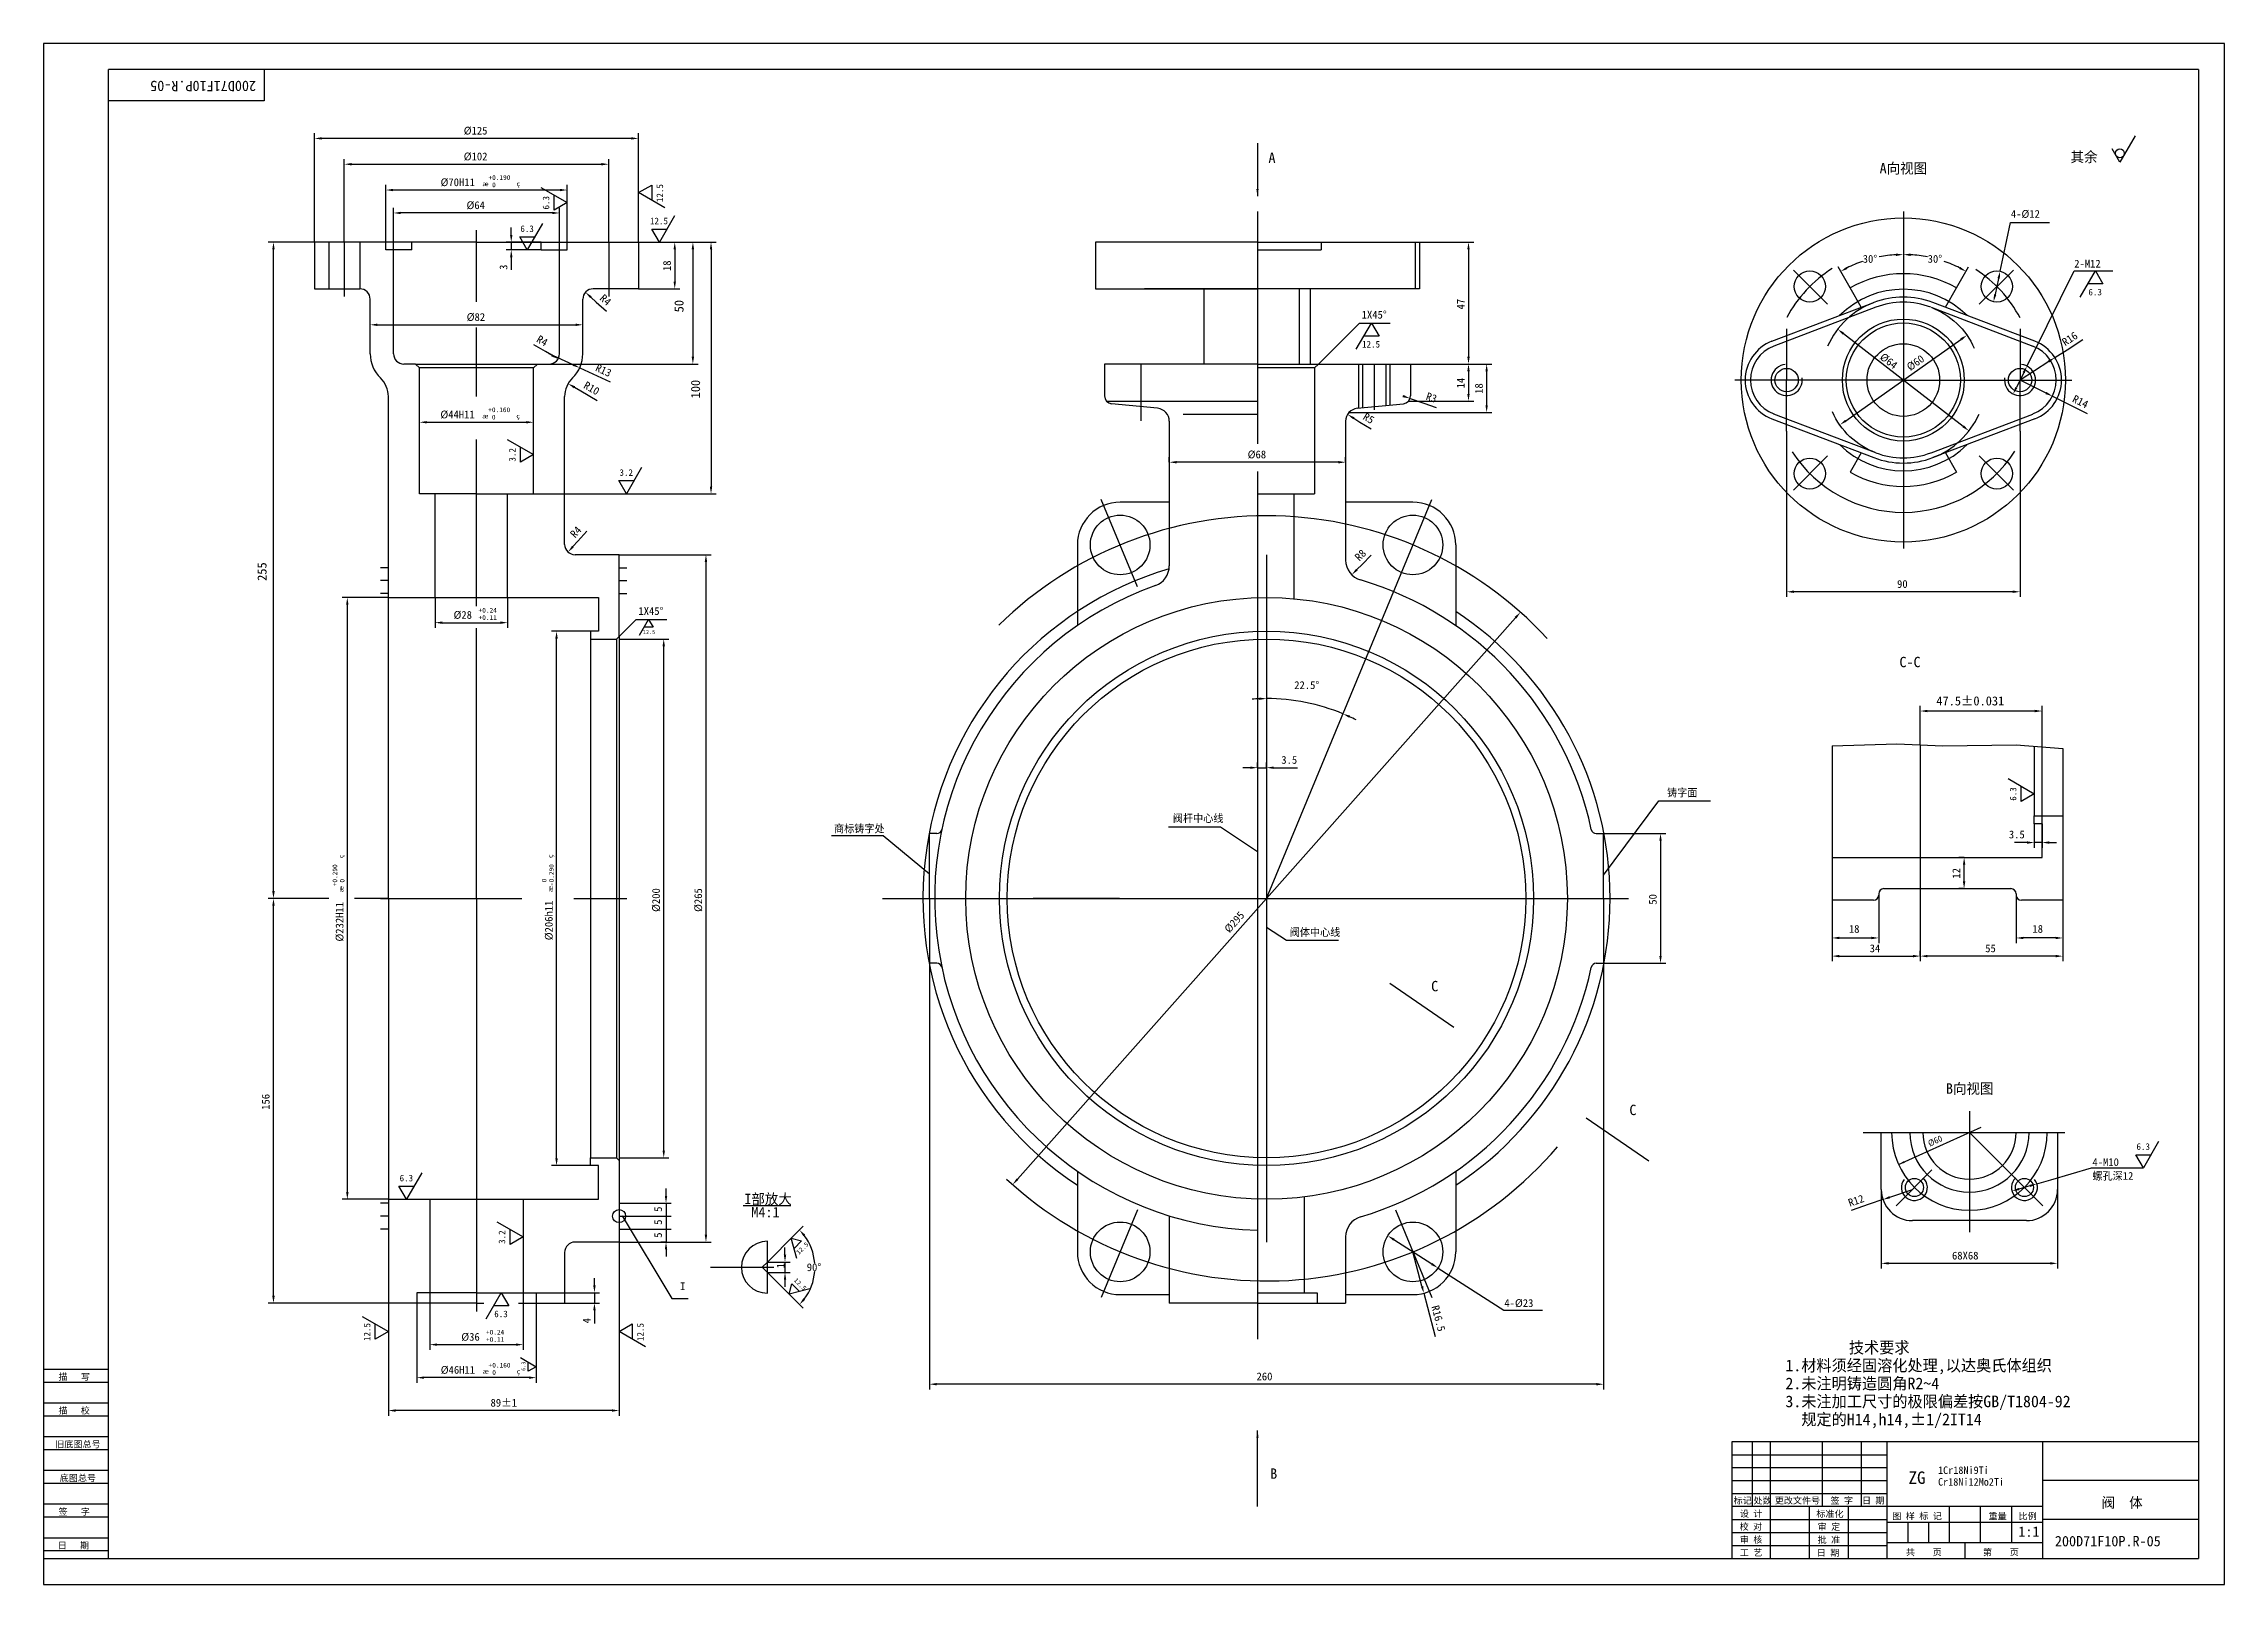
# Model space of a CAD drawing. Header units: metres. Extents: x 0 to 841, y 0 to 594.
import ezdxf

# ---------------------------------------------------------------- set-up
doc = ezdxf.new("R2010")
doc.units = ezdxf.units.M
for name, color, linetype in [('B', 3, 'Continuous'), ('C', 6, 'Continuous'), ('D', 1, 'Continuous'), ('FL', 5, 'Continuous'), ('T', 7, 'Continuous'), ('TL', 4, 'Continuous')]:
    doc.layers.add(name, color=color, linetype=linetype)

# ---------------------------------------------------------------- blocks, each defined once
blk = doc.blocks.new('TUKUN1')
at = {"layer": 'FL'}
for p, q in [((0, 594), (0, 0)), ((841, 594), (0, 594)), ((841, 0), (841, 594)), ((0, 78), (25, 78)), ((0, 70), (25, 70)), ((0, 65), (25, 65)), ((0, 57), (25, 57)), ((0, 52), (25, 52)), ((659, 30), (659, 55)), ((666, 10), (666, 55)), ((686, 30), (686, 55)), ((701, 30), (701, 55)), ((0, 44), (25, 44)), ((651, 50), (711, 50)), ((651, 45), (711, 45)), ((0, 39), (25, 39)), ((651, 40), (711, 40)), ((651, 35), (711, 35)), ((0, 31), (25, 31)), ((0, 26), (25, 26)), ((696, 10), (696, 30)), ((0, 18), (25, 18)), ((651, 25), (711, 25)), ((651, 20), (711, 20)), ((0, 13), (25, 13)), ((651, 15), (711, 15)), ((0, 0), (841, 0))]:
    blk.add_line(p, q, dxfattribs=at)
at = {"layer": 'TL'}
for p, q in [((25, 10), (25, 584)), ((831, 584), (25, 584)), ((85, 584), (85, 572)), ((831, 584), (831, 10)), ((85, 572), (25, 572)), ((0, 83), (25, 83)), ((651, 55), (651, 10)), ((831, 55), (651, 55)), ((711, 10), (711, 55)), ((771, 10), (771, 55)), ((831, 40), (771, 40)), ((771, 30), (651, 30)), ((681, 10), (681, 30)), ((735, 16), (735, 30)), ((747, 16), (747, 30)), ((759, 16), (759, 30)), ((711, 24), (771, 24)), ((719, 16), (719, 24)), ((727, 16), (727, 24)), ((831, 25), (771, 25)), ((0, 10), (831, 10)), ((771, 16), (711, 16)), ((741, 10), (741, 16))]:
    blk.add_line(p, q, dxfattribs=at)
at = {"layer": 'T'}
for s, p in [('描   写', (5.74, 78.76)), ('描   校', (5.74, 65.76)), ('旧底图总号', (4.49, 52.76)), ('底图总号', (6.22, 39.76)), ('标记', (651.75, 31.07)), ('处数', (659.38, 31.07)), ('更改文件号', (667.61, 31.07)), ('签 字', (689.1, 31.07)), ('日 期', (701.23, 31.07)), ('签   字', (5.74, 26.76)), ('设 计', (654.14, 25.99)), ('标准化', (683.65, 25.93)), ('图 样 标 记', (712.95, 25.04)), ('重量', (750.03, 25.04)), ('比例', (761.64, 25.04)), ('校 对', (654.05, 20.99)), ('审 核', (654.14, 15.99)), ('批 准', (684.13, 15.93)), ('审 定', (684.13, 20.93)), ('日   期', (5.45, 13.76)), ('工 艺', (654.14, 10.99)), ('日 期', (683.84, 10.93)), ('共    页', (718.18, 11.13)), ('第    页', (747.9, 11.13))]:
    blk.add_text(s, height=2.5, dxfattribs=at).set_placement(p)

msp = doc.modelspace()

# ---------------------------------------------------------------- linework, layer by layer
at = {"layer": 'B'}
for p, q in [((700.99, 492.37), (696.69, 499.8)), ((733.4, 492.37), (737.69, 499.8)), ((700.99, 436.23), (696.69, 428.79)), ((733.4, 436.23), (737.69, 428.79)), ((398.67, 375.07), (398.67, 369.64)), ((341.62, 264.46), (341.62, 289.46)), ((344.45, 289.46), (341.62, 289.46)), ((341.62, 264.46), (341.62, 239.46)), ((344.45, 239.46), (341.62, 239.46))]:
    msp.add_line(p, q, dxfattribs=at)
for centre, radius, start, end in [((717.19, 464.3), 41, 60, 120), ((717.19, 464.3), 41, 240, 300), ((426.12, 392.62), 8, 289.55, 0), ((471.62, 264.46), 128, 109.55, 268.43), ((344.45, 291.46), 2, 270, 348.01), ((344.45, 237.46), 2, 11.99, 90)]:
    msp.add_arc(centre, radius, start, end, dxfattribs=at)
at = {"layer": 'C'}
for p, q in [((166.94, 494.45), (166.94, 522.08)), ((468.12, 529.3), (468.12, 439.7)), ((717.19, 529.3), (717.19, 399.3)), ((115.94, 517.46), (115.94, 520.46)), ((115.94, 517.46), (115.94, 499.46)), ((217.94, 517.46), (217.94, 520.46)), ((217.94, 517.46), (217.94, 499.46)), ((687.97, 493.52), (674.77, 506.72)), ((746.42, 493.52), (759.62, 506.72)), ((115.94, 499.46), (115.94, 496.46)), ((217.94, 499.46), (217.94, 496.46)), ((166.94, 457.97), (166.94, 484.5)), ((672.19, 484.07), (672.19, 464.3)), ((762.19, 484.07), (762.19, 464.3)), ((423.12, 470.46), (423.12, 448.54)), ((513.12, 470.46), (513.12, 452.82)), ((717.19, 464.3), (652.19, 464.3)), ((672.19, 444.53), (672.19, 464.3)), ((717.19, 464.3), (782.19, 464.3)), ((762.19, 444.53), (762.19, 464.3)), ((166.94, 377.13), (166.94, 441.39)), ((468.12, 429.09), (468.12, 94.58)), ((687.97, 435.07), (674.77, 421.87)), ((746.42, 435.07), (759.62, 421.87)), ((421.89, 384.52), (407.9, 418.28)), ((471.62, 264.46), (535.33, 418.28)), ((471.62, 396.96), (471.62, 131.96)), ((132.94, 391.96), (129.94, 391.96)), ((132.94, 386.96), (129.94, 386.96)), ((221.94, 391.96), (224.94, 391.96)), ((221.94, 386.96), (224.94, 386.96)), ((132.94, 381.96), (129.94, 381.96)), ((221.94, 381.96), (224.94, 381.96)), ((166.94, 264.46), (166.94, 368.64)), ((723.7, 323.64), (723.7, 251.1)), ((129.94, 264.46), (184.36, 264.46)), ((166.94, 264.46), (166.94, 105.17)), ((204.53, 264.46), (224.94, 264.46)), ((323.57, 264.46), (611.17, 264.46)), ((414.97, 264.46), (381.62, 264.46)), ((528.26, 264.46), (561.62, 264.46)), ((742.68, 182.41), (742.68, 135.73)), ((701.65, 174.23), (779.51, 174.23)), ((742.68, 174.23), (770.96, 145.94)), ((728.21, 159.76), (714.39, 145.94)), ((132.94, 146.96), (129.94, 146.96)), ((221.94, 146.96), (224.94, 146.96)), ((421.89, 144.4), (407.9, 110.63)), ((521.35, 144.4), (535.33, 110.63)), ((132.94, 141.96), (129.94, 141.96)), ((132.94, 136.96), (129.94, 136.96)), ((221.94, 141.96), (224.94, 141.96)), ((221.94, 136.96), (224.94, 136.96)), ((257.14, 122.26), (281.54, 122.26))]:
    msp.add_line(p, q, dxfattribs=at)
for centre, radius, start, end in [((717.19, 464.3), 51, 122.62, 151.83), ((717.19, 464.3), 51, 27.98, 56.79), ((717.19, 464.3), 51, 212.8, 327.43), ((471.62, 264.46), 147.5, 42.81, 134.43), ((471.62, 264.46), 147.5, 227.19, 319.53), ((742.68, 174.23), 30, 180, 0)]:
    msp.add_arc(centre, radius, start, end, dxfattribs=at)
at = {"layer": 'D'}
for p, q in [((104.44, 517.46), (104.44, 559.46)), ((226.64, 557.46), (107.24, 557.46)), ((229.44, 517.46), (229.44, 559.46)), ((468.12, 555.65), (468.12, 535.15)), ((806.56, 558.47), (800.71, 548.33)), ((115.94, 520.46), (115.94, 549.51)), ((118.74, 547.51), (215.14, 547.51)), ((217.94, 520.46), (217.94, 549.51)), ((800.71, 548.33), (797.78, 553.4)), ((131.94, 517.46), (131.94, 539.56)), ((191.8, 538.59), (201.94, 532.73)), ((201.94, 517.46), (201.94, 539.56)), ((229.44, 536.55), (234.51, 539.48)), ((234.51, 539.48), (234.51, 533.63)), ((199.14, 537.56), (134.74, 537.56)), ((134.94, 514.46), (134.94, 530.71)), ((196.87, 529.81), (196.87, 535.66)), ((201.94, 532.73), (196.87, 529.81)), ((198.94, 514.46), (198.94, 530.71)), ((239.58, 530.7), (229.44, 536.55)), ((196.14, 528.71), (137.74, 528.71)), ((180.34, 520.26), (180.34, 523.06)), ((192.39, 524.6), (186.53, 514.46)), ((234.57, 522.53), (240.42, 522.53)), ((237.49, 517.46), (234.57, 522.53)), ((243.35, 527.6), (237.49, 517.46)), ((755.69, 511.7), (758.56, 525.06)), ((758.56, 525.06), (773.56, 525.06)), ((104.44, 517.46), (86.64, 517.46)), ((88.64, 267.26), (88.64, 514.66)), ((191.84, 517.46), (178.34, 517.46)), ((191.84, 514.46), (178.34, 514.46)), ((180.34, 517.46), (180.34, 514.46)), ((186.53, 514.46), (183.6, 519.53)), ((183.6, 519.53), (189.46, 519.53)), ((229.44, 517.46), (259.39, 517.46)), ((229.44, 517.46), (245.39, 517.46)), ((229.44, 517.46), (252.39, 517.46)), ((243.39, 514.66), (243.39, 502.26)), ((250.39, 514.66), (250.39, 473.26)), ((257.39, 514.66), (257.39, 423.26)), ((530.62, 517.46), (551.5, 517.46)), ((549.5, 514.66), (549.5, 473.26)), ((180.34, 511.66), (180.34, 508.86)), ((180.34, 508.86), (180.34, 506.77)), ((696.69, 499.8), (692.01, 507.92)), ((737.69, 499.8), (742.38, 507.92)), ((754.52, 506.23), (755.69, 511.7)), ((767.34, 474.69), (783.02, 506.4)), ((783.02, 506.4), (798.02, 506.4)), ((785.4, 496.26), (791.26, 506.4)), ((791.26, 506.4), (794.18, 501.33)), ((211.04, 496.26), (213.13, 494.39)), ((229.44, 499.46), (245.39, 499.46)), ((753.93, 503.49), (752.59, 497.23)), ((794.18, 501.33), (788.33, 501.33)), ((213.13, 494.39), (217.03, 490.9)), ((125.94, 485.6), (125.94, 487.6)), ((128.74, 485.6), (205.14, 485.6)), ((207.94, 485.6), (207.94, 487.6)), ((491.62, 470.46), (507.45, 486.29)), ((506.24, 476.15), (512.09, 486.29)), ((507.45, 486.29), (519.3, 486.29)), ((515.02, 481.22), (509.16, 481.22)), ((512.09, 486.29), (515.02, 481.22)), ((740.28, 446.42), (694.1, 482.17)), ((694.97, 448.61), (739.42, 479.98)), ((780.34, 476.01), (786.42, 479.93)), ((193.55, 475.26), (189.03, 477.89)), ((195.97, 473.85), (193.55, 475.26)), ((204.2, 470.18), (194.94, 474.46)), ((773.28, 471.46), (762.19, 464.3)), ((764.85, 469.67), (767.34, 474.69)), ((775.64, 472.97), (780.34, 476.01)), ((194.94, 470.46), (252.39, 470.46)), ((206.74, 469.01), (211.82, 466.66)), ((211.82, 466.66), (218.52, 463.57)), ((527.12, 470.46), (558.5, 470.46)), ((527.12, 470.46), (551.5, 470.46)), ((527.12, 470.46), (551.5, 470.46)), ((549.5, 467.66), (549.5, 458.96)), ((556.5, 467.66), (556.5, 454.59)), ((763.61, 467.17), (760.78, 461.43)), ((772.22, 459.3), (762.19, 464.3)), ((204.7, 461.53), (207.12, 460.13)), ((207.12, 460.13), (213.51, 456.45)), ((524.31, 458.11), (524.12, 458.17)), ((526.34, 456.16), (551.5, 456.16)), ((526.96, 457.21), (532.26, 455.41)), ((532.26, 455.41), (537.08, 453.78)), ((774.72, 458.05), (781.35, 454.74)), ((781.35, 454.74), (788.08, 451.39)), ((144.94, 448.03), (144.94, 450.03)), ((147.74, 448.03), (186.14, 448.03)), ((503.41, 451.79), (558.5, 451.79)), ((505.24, 449.58), (507.63, 448.12)), ((507.63, 448.12), (511.97, 445.46)), ((178.8, 441.4), (188.94, 435.55)), ((183.87, 432.62), (183.87, 438.47)), ((672.19, 444.53), (672.19, 380.68)), ((762.19, 444.53), (762.19, 380.68)), ((188.94, 435.55), (183.87, 432.62)), ((230.61, 430.6), (224.75, 420.46)), ((434.12, 432.63), (434.12, 434.63)), ((499.32, 432.63), (436.92, 432.63)), ((502.12, 432.63), (502.12, 434.63)), ((224.75, 420.46), (221.83, 425.53)), ((221.83, 425.53), (227.68, 425.53)), ((188.94, 420.46), (259.39, 420.46)), ((206.01, 402.14), (209.53, 406.01)), ((204.13, 400.07), (206.01, 402.14)), ((221.94, 396.96), (257.43, 396.96)), ((508.43, 393.19), (512.01, 396.8)), ((255.43, 394.16), (255.43, 134.76)), ((506.45, 391.2), (508.43, 393.19)), ((132.94, 380.46), (115.12, 380.46)), ((150.94, 380.46), (150.94, 368.76)), ((178.94, 380.46), (178.94, 368.76)), ((759.39, 382.68), (674.99, 382.68)), ((117.12, 377.66), (117.12, 151.26)), ((153.74, 370.76), (176.14, 370.76)), ((221.94, 365.46), (228.52, 372.04)), ((228.52, 372.04), (240.37, 372.04)), ((229.75, 365.96), (233.26, 372.04)), ((233.26, 372.04), (235.02, 369)), ((375.58, 156.23), (567.66, 372.69)), ((210.94, 367.46), (195.81, 367.46)), ((197.81, 164.26), (197.81, 364.66)), ((221.94, 364.46), (241.15, 364.46)), ((235.02, 369), (231.51, 369)), ((239.15, 167.26), (239.15, 361.66)), ((723.7, 323.64), (723.7, 338.7)), ((767.9, 336.7), (726.5, 336.7)), ((770.7, 293.23), (770.7, 338.7)), ((465.32, 314.86), (462.52, 314.86)), ((468.12, 314.86), (468.12, 316.86)), ((468.12, 314.86), (471.62, 314.86)), ((471.62, 314.86), (471.62, 316.86)), ((474.42, 314.86), (477.22, 314.86)), ((477.22, 314.86), (483.59, 314.86)), ((757.56, 310.65), (767.7, 304.79)), ((762.63, 301.86), (762.63, 307.72)), ((767.7, 304.79), (762.63, 301.86)), ((601.62, 273.48), (622.88, 302.13)), ((622.88, 302.13), (642.88, 302.13)), ((323.83, 288.6), (303.83, 288.6)), ((341.62, 273.75), (323.83, 288.6)), ((453.82, 291.94), (433.82, 291.94)), ((468.12, 282.39), (453.82, 291.94)), ((601.62, 289.46), (625.56, 289.46)), ((623.56, 286.66), (623.56, 242.26)), ((762.1, 285.99), (760.01, 285.99)), ((764.9, 285.99), (762.1, 285.99)), ((767.7, 293.23), (767.7, 283.99)), ((770.7, 285.99), (767.7, 285.99)), ((770.7, 293.23), (770.7, 283.99)), ((773.5, 285.99), (776.3, 285.99)), ((740.63, 280.23), (738.63, 280.23)), ((740.63, 271.03), (740.63, 277.43)), ((110.02, 264.46), (86.64, 264.46)), ((88.64, 111.26), (88.64, 261.66)), ((132.94, 264.46), (119.93, 264.46)), ((689.7, 263.73), (689.7, 247.21)), ((689.7, 263.73), (689.7, 240.21)), ((707.7, 266.23), (707.7, 247.21)), ((740.63, 268.23), (738.63, 268.23)), ((760.7, 266.23), (760.7, 247.21)), ((778.7, 263.73), (778.7, 247.21)), ((471.62, 253.43), (479.3, 248.34)), ((479.3, 248.34), (499.3, 248.34)), ((692.5, 249.21), (704.9, 249.21)), ((723.7, 251.1), (723.7, 240.21)), ((723.7, 242.21), (723.7, 244.21)), ((775.9, 249.21), (763.5, 249.21)), ((778.7, 249.21), (778.7, 240.21)), ((341.62, 239.46), (341.62, 75.17)), ((601.62, 239.46), (601.62, 75.17)), ((601.62, 239.46), (625.56, 239.46)), ((692.5, 242.21), (720.9, 242.21)), ((775.9, 242.21), (726.5, 242.21)), ((519.16, 231.82), (543.9, 214.83)), ((594.87, 179.84), (619.03, 163.25)), ((715.34, 161.85), (747.23, 176.29)), ((815.63, 170.72), (809.78, 160.58)), ((210.94, 161.46), (195.81, 161.46)), ((221.94, 164.46), (241.15, 164.46)), ((774.06, 155.99), (789.78, 160.58)), ((789.78, 160.58), (809.78, 160.58)), ((809.78, 160.58), (806.85, 165.65)), ((806.85, 165.65), (812.71, 165.65)), ((137.03, 153.53), (142.89, 153.53)), ((139.96, 148.46), (137.03, 153.53)), ((145.82, 158.6), (139.96, 148.46)), ((240.03, 149.76), (240.03, 152.56)), ((708.68, 152.23), (708.68, 121.76)), ((711.97, 149.25), (720.68, 152.23)), ((766, 153.63), (761.78, 152.39)), ((768.69, 154.42), (774.06, 155.99)), ((776.68, 152.23), (776.68, 121.76)), ((132.94, 148.46), (115.12, 148.46)), ((224.94, 146.96), (242.03, 146.96)), ((240.03, 146.96), (240.03, 131.96)), ((269.83, 146.12), (288.21, 146.12)), ((704.02, 146.53), (697.04, 144.15)), ((709.32, 148.34), (704.02, 146.53)), ((174.8, 139.79), (184.94, 133.94)), ((179.87, 131.01), (179.87, 136.87)), ((223.15, 142.09), (242.26, 110.26)), ((224.94, 141.96), (242.03, 141.96)), ((224.94, 136.96), (242.03, 136.96)), ((279.11, 124.26), (289.72, 134.86)), ((289.72, 134.86), (292.91, 138.05)), ((184.94, 133.94), (179.87, 131.01)), ((221.94, 131.96), (221.94, 65.02)), ((221.94, 131.96), (257.43, 131.96)), ((240.03, 131.96), (238.03, 131.96)), ((240.03, 129.16), (240.03, 126.36)), ((285.91, 127.06), (285.91, 129.86)), ((288.34, 133.49), (292.3, 132.43)), ((290.46, 125.57), (288.34, 133.49)), ((292.3, 132.43), (289.4, 129.53)), ((535.38, 123.48), (520.74, 132.89)), ((531.55, 114.94), (528.06, 128.19)), ((212.43, 115.26), (212.43, 118.06)), ((279.11, 124.26), (287.91, 124.26)), ((279.11, 120.26), (289.72, 109.65)), ((279.11, 120.26), (287.91, 120.26)), ((285.91, 124.26), (285.91, 120.26)), ((537.74, 121.97), (542.45, 118.94)), ((542.45, 118.94), (563.08, 105.7)), ((773.88, 123.76), (711.48, 123.76)), ((148.94, 112.46), (148.94, 90.43)), ((170.61, 102.32), (176.46, 112.46)), ((176.46, 112.46), (179.39, 107.39)), ((184.94, 112.46), (184.94, 90.43)), ((189.94, 112.46), (214.43, 112.46)), ((212.43, 112.46), (212.43, 108.46)), ((242.26, 110.26), (248.63, 110.26)), ((285.91, 117.46), (285.91, 114.66)), ((287.52, 111.85), (288.58, 115.81)), ((295.43, 113.98), (287.52, 111.85)), ((288.58, 115.81), (291.47, 112.92)), ((289.72, 109.65), (292.91, 106.46)), ((532.27, 112.23), (533.7, 106.82)), ((132.94, 108.46), (86.64, 108.46)), ((122.8, 103.32), (132.94, 97.46)), ((132.94, 108.46), (132.94, 65.02)), ((143.94, 108.46), (143.94, 77.7)), ((179.39, 107.39), (173.53, 107.39)), ((189.94, 108.46), (189.94, 77.7)), ((200.94, 108.46), (214.43, 108.46)), ((212.43, 105.66), (212.43, 102.86)), ((212.43, 102.86), (212.43, 100.63)), ((533.7, 106.82), (536.67, 95.54)), ((563.08, 105.7), (578.08, 105.7)), ((127.87, 94.53), (127.87, 100.39)), ((132.94, 97.46), (127.87, 94.53)), ((221.94, 97.46), (227.01, 100.39)), ((232.08, 91.61), (221.94, 97.46)), ((227.01, 100.39), (227.01, 94.53)), ((151.74, 92.43), (182.14, 92.43)), ((183.85, 87.42), (189.94, 83.91)), ((186.89, 82.15), (186.89, 85.67)), ((187.14, 79.7), (146.74, 79.7)), ((189.94, 83.91), (186.89, 82.15)), ((598.82, 77.17), (344.42, 77.17)), ((219.14, 67.02), (135.74, 67.02)), ((468.12, 30.02), (468.12, 59.3))]:
    msp.add_line(p, q, dxfattribs=at)
for points in [[(705.82, 494.21, 0.2), (688, 477.4, 0.2)], [(727.86, 492.34, -0.2), (744.56, 476.58, -0.2)], [(706.53, 436.26, -0.2), (689.82, 452.01, -0.2)], [(728.57, 434.39, 0.2), (746.39, 451.19, 0.2)]]:
    msp.add_lwpolyline(points, format="xyb", dxfattribs=at)
msp.add_circle((800.71, 551.71), 1.69, dxfattribs=at)
for centre, radius, start, end in [((717.19, 464.3), 48.38, 109, 116.68), ((717.19, 464.3), 48.38, 93.32, 101.07), ((717.19, 464.3), 48.38, 78.93, 86.68), ((717.19, 464.3), 48.38, 63.32, 71), ((471.62, 264.46), 77.03, 92.08, 94.17), ((471.62, 264.46), 77.03, 67.5, 90), ((471.62, 264.46), 77.03, 63.33, 65.42), ((277.11, 122.26), 20.34, 4.48, 37.11), ((277.11, 122.26), 20.34, 322.89, 355.52)]:
    msp.add_arc(centre, radius, start, end, dxfattribs=at)
for points in [[(107.24, 557.92), (107.24, 556.99), (104.44, 557.46)], [(226.64, 557.92), (226.64, 556.99), (229.44, 557.46)], [(118.74, 547.97), (118.74, 547.04), (115.94, 547.51)], [(215.14, 547.97), (215.14, 547.04), (217.94, 547.51)], [(134.74, 538.03), (134.74, 537.09), (131.94, 537.56)], [(199.14, 538.03), (199.14, 537.09), (201.94, 537.56)], [(468.57, 537.95), (468.12, 535.15), (467.67, 537.95)], [(137.74, 529.18), (137.74, 528.25), (134.94, 528.71)], [(196.14, 529.18), (196.14, 528.25), (198.94, 528.71)], [(88.18, 514.66), (89.11, 514.66), (88.64, 517.46)], [(179.88, 520.26), (180.81, 520.26), (180.34, 517.46)], [(179.88, 511.66), (180.81, 511.66), (180.34, 514.46)], [(242.92, 514.66), (243.86, 514.66), (243.39, 517.46)], [(249.92, 514.66), (250.86, 514.66), (250.39, 517.46)], [(256.92, 514.66), (257.86, 514.66), (257.39, 517.46)], [(549.03, 514.66), (549.96, 514.66), (549.5, 517.46)], [(714.38, 513.06), (714.41, 512.13), (717.19, 512.67)], [(719.98, 512.13), (720.01, 513.06), (717.19, 512.67)], [(695.69, 507.11), (695.25, 507.93), (693.01, 506.19)], [(739.14, 507.93), (738.7, 507.11), (741.38, 506.19)], [(754.38, 503.39), (753.47, 503.59), (754.52, 506.23)], [(210.73, 495.91), (211.35, 496.61), (208.95, 498.13)], [(242.92, 502.26), (243.86, 502.26), (243.39, 499.46)], [(753.04, 497.13), (752.13, 497.33), (752, 494.49)], [(128.74, 486.07), (128.74, 485.14), (125.94, 485.6)], [(205.14, 486.07), (205.14, 485.14), (207.94, 485.6)], [(693.82, 481.8), (694.39, 482.54), (691.89, 483.89)], [(739.69, 479.6), (739.15, 480.36), (741.7, 481.6)], [(195.74, 473.45), (196.21, 474.26), (198.39, 472.45)], [(249.92, 473.26), (250.86, 473.26), (250.39, 470.46)], [(549.03, 473.26), (549.96, 473.26), (549.5, 470.46)], [(773.54, 471.06), (773.03, 471.85), (775.64, 472.97)], [(204.46, 461.12), (204.93, 461.93), (202.27, 462.93)], [(204, 469.76), (204.39, 470.6), (206.74, 469.01)], [(549.03, 467.66), (549.96, 467.66), (549.5, 470.46)], [(556.03, 467.66), (556.96, 467.66), (556.5, 470.46)], [(764.03, 466.96), (763.19, 467.37), (764.85, 469.67)], [(524.16, 457.67), (524.46, 458.55), (526.96, 457.21)], [(549.03, 458.96), (549.96, 458.96), (549.5, 456.16)], [(556.03, 454.59), (556.96, 454.59), (556.5, 451.79)], [(761.19, 461.22), (760.36, 461.64), (759.53, 458.92)], [(772.01, 458.88), (772.43, 459.72), (774.72, 458.05)], [(147.74, 448.49), (147.74, 447.56), (144.94, 448.03)], [(186.14, 448.49), (186.14, 447.56), (188.94, 448.03)], [(505, 449.18), (505.49, 449.98), (502.85, 451.04)], [(695.24, 448.23), (694.7, 448.99), (692.68, 447)], [(740, 446.05), (740.57, 446.79), (742.5, 444.71)], [(436.92, 433.09), (436.92, 432.16), (434.12, 432.63)], [(499.32, 433.09), (499.32, 432.16), (502.12, 432.63)], [(256.92, 423.26), (257.86, 423.26), (257.39, 420.46)], [(204.47, 399.76), (203.78, 400.38), (202.24, 398)], [(254.96, 394.16), (255.89, 394.16), (255.43, 396.96)], [(506.78, 390.88), (506.12, 391.53), (504.48, 389.22)], [(116.65, 377.66), (117.59, 377.66), (117.12, 380.46)], [(674.99, 383.15), (674.99, 382.22), (672.19, 382.68)], [(759.39, 383.15), (759.39, 382.22), (762.19, 382.68)], [(153.74, 371.23), (153.74, 370.3), (150.94, 370.76)], [(176.14, 371.23), (176.14, 370.3), (178.94, 370.76)], [(568.01, 372.38), (567.31, 373), (569.52, 374.78)], [(197.34, 364.66), (198.28, 364.66), (197.81, 367.46)], [(238.68, 361.66), (239.61, 361.66), (239.15, 364.46)], [(468.81, 341.91), (468.83, 340.97), (471.62, 341.49)], [(726.5, 337.16), (726.5, 336.23), (723.7, 336.7)], [(767.9, 337.16), (767.9, 336.23), (770.7, 336.7)], [(503.48, 334.08), (503.85, 334.94), (501.1, 335.63)], [(465.32, 315.33), (465.32, 314.39), (468.12, 314.86)], [(474.42, 315.33), (474.42, 314.39), (471.62, 314.86)], [(623.09, 286.66), (624.02, 286.66), (623.56, 289.46)], [(764.9, 286.46), (764.9, 285.52), (767.7, 285.99)], [(773.5, 286.46), (773.5, 285.52), (770.7, 285.99)], [(740.16, 277.43), (741.1, 277.43), (740.63, 280.23)], [(740.16, 271.03), (741.1, 271.03), (740.63, 268.23)], [(88.18, 267.26), (89.11, 267.26), (88.64, 264.46)], [(88.18, 261.66), (89.11, 261.66), (88.64, 264.46)], [(692.5, 249.68), (692.5, 248.74), (689.7, 249.21)], [(704.9, 249.68), (704.9, 248.74), (707.7, 249.21)], [(763.5, 249.68), (763.5, 248.74), (760.7, 249.21)], [(775.9, 249.68), (775.9, 248.74), (778.7, 249.21)], [(623.09, 242.26), (624.02, 242.26), (623.56, 239.46)], [(692.5, 242.68), (692.5, 241.74), (689.7, 242.21)], [(720.9, 242.68), (720.9, 241.74), (723.7, 242.21)], [(726.5, 242.68), (726.5, 241.74), (723.7, 242.21)], [(775.9, 242.68), (775.9, 241.74), (778.7, 242.21)], [(197.34, 164.26), (198.28, 164.26), (197.81, 161.46)], [(238.68, 167.26), (239.61, 167.26), (239.15, 164.46)], [(717.43, 163.23), (715.34, 161.85), (717.76, 162.52)], [(375.92, 155.92), (375.23, 156.54), (373.72, 154.13)], [(761.91, 151.95), (761.65, 152.84), (759.09, 151.61)], [(766.13, 153.18), (765.87, 154.08), (768.69, 154.42)], [(116.65, 151.26), (117.59, 151.26), (117.12, 148.46)], [(239.56, 149.76), (240.5, 149.76), (240.03, 146.96)], [(712.12, 148.81), (711.82, 149.69), (709.32, 148.34)], [(254.96, 134.76), (255.89, 134.76), (255.43, 131.96)], [(292.98, 134.22), (293.68, 134.83), (291.49, 136.64)], [(239.56, 129.16), (240.5, 129.16), (240.03, 131.96)], [(285.45, 127.06), (286.38, 127.06), (285.91, 124.26)], [(520.49, 132.49), (521, 133.28), (518.39, 134.4)], [(285.45, 117.46), (286.38, 117.46), (285.91, 120.26)], [(535.13, 123.09), (535.64, 123.88), (537.74, 121.97)], [(711.48, 124.23), (711.48, 123.3), (708.68, 123.76)], [(773.88, 124.23), (773.88, 123.3), (776.68, 123.76)], [(88.18, 111.26), (89.11, 111.26), (88.64, 108.46)], [(211.96, 115.26), (212.89, 115.26), (212.43, 112.46)], [(293.68, 109.68), (292.98, 110.3), (291.49, 107.88)], [(531.1, 114.82), (532.01, 115.06), (532.27, 112.23)], [(211.96, 105.66), (212.89, 105.66), (212.43, 108.46)], [(151.74, 92.9), (151.74, 91.97), (148.94, 92.43)], [(182.14, 92.9), (182.14, 91.97), (184.94, 92.43)], [(146.74, 80.17), (146.74, 79.24), (143.94, 79.7)], [(187.14, 80.17), (187.14, 79.24), (189.94, 79.7)], [(344.42, 77.64), (344.42, 76.7), (341.62, 77.17)], [(598.82, 77.64), (598.82, 76.7), (601.62, 77.17)], [(135.74, 67.48), (135.74, 66.55), (132.94, 67.02)], [(219.14, 67.48), (219.14, 66.55), (221.94, 67.02)], [(467.67, 56.5), (468.12, 59.3), (468.57, 56.5)]]:
    msp.add_solid(points, dxfattribs=at)
at = {"layer": 'FL'}
for p, q in [((507.12, 470.46), (507.12, 453.46)), ((519.12, 470.46), (519.12, 454.66)), ((689.7, 323.29), (714.73, 324)), ((714.73, 324), (732.43, 323.29)), ((732.43, 323.29), (760.74, 323.65)), ((760.74, 323.65), (778.7, 322.23))]:
    msp.add_line(p, q, dxfattribs=at)
msp.add_circle((221.94, 141.96), 2.5, dxfattribs=at)
for centre, radius, start, end in [((672.19, 464.3), 6, 95.24, 7.85), ((762.19, 464.3), 6, 172.15, 84.76), ((721.46, 153.01), 5, 141.15, 47.88), ((763.89, 153.01), 5, 132.12, 38.85), ((279.11, 122.26), 10, 90, 270)]:
    msp.add_arc(centre, radius, start, end, dxfattribs=at)
at = {"layer": 'TL'}
for p, q in [((166.94, 517.46), (104.44, 517.46)), ((104.44, 517.46), (104.44, 499.46)), ((109.94, 517.46), (109.94, 499.46)), ((121.94, 517.46), (121.94, 499.46)), ((131.94, 514.46), (131.94, 517.46)), ((142.04, 514.46), (131.94, 514.46)), ((134.94, 474.46), (134.94, 514.46)), ((142.04, 514.46), (142.04, 517.46)), ((166.94, 517.46), (229.44, 517.46)), ((191.84, 514.46), (191.84, 517.46)), ((191.84, 514.46), (201.94, 514.46)), ((198.94, 474.46), (198.94, 514.46)), ((201.94, 514.46), (201.94, 517.46)), ((229.44, 517.46), (229.44, 499.46)), ((468.12, 517.46), (405.62, 517.46)), ((405.62, 517.46), (405.62, 499.46)), ((468.12, 517.46), (530.62, 517.46)), ((468.12, 514.46), (492.72, 514.46)), ((492.72, 517.46), (492.72, 514.46)), ((529.12, 499.46), (529.12, 517.46)), ((530.62, 517.46), (530.62, 499.46)), ((104.44, 499.46), (121.94, 499.46)), ((229.44, 499.46), (211.94, 499.46)), ((405.62, 499.46), (468.12, 499.46)), ((468.12, 499.46), (424.52, 499.46)), ((447.62, 470.46), (447.62, 499.46)), ((530.62, 499.46), (468.12, 499.46)), ((484.32, 470.46), (484.32, 499.46)), ((488.62, 470.46), (488.62, 499.46)), ((125.94, 474.46), (125.94, 495.46)), ((207.94, 474.46), (207.94, 495.46)), ((666.51, 479.25), (705.82, 494.21)), ((706.53, 492.34), (667.22, 477.38)), ((727.86, 492.34), (767.17, 477.38)), ((767.88, 479.25), (728.57, 494.21)), ((143.44, 470.46), (138.94, 470.46)), ((143.44, 470.46), (190.44, 470.46)), ((144.94, 468.96), (143.44, 470.46)), ((188.94, 468.96), (144.94, 468.96)), ((144.94, 420.46), (144.94, 468.96)), ((190.44, 470.46), (188.94, 468.96)), ((188.94, 420.46), (188.94, 468.96)), ((190.44, 470.46), (194.94, 470.46)), ((468.12, 470.46), (409.12, 470.46)), ((409.12, 470.46), (409.12, 458.17)), ((468.12, 470.46), (527.12, 470.46)), ((490.12, 468.96), (468.12, 468.96)), ((490.12, 468.96), (491.62, 470.46)), ((490.12, 468.96), (490.12, 420.46)), ((508.62, 470.46), (508.62, 453.61)), ((517.62, 470.46), (517.62, 454.51)), ((527.12, 470.46), (527.12, 458.17)), ((132.94, 380.46), (132.94, 457.94)), ((200.94, 400.96), (200.94, 457.94)), ((409.89, 456.16), (468.12, 456.16)), ((429.62, 453.41), (411.82, 455.19)), ((506.62, 453.41), (524.42, 455.19)), ((434.12, 448.43), (434.12, 392.62)), ((439.41, 451.19), (468.12, 451.19)), ((502.12, 448.43), (502.12, 394.89)), ((666.51, 449.34), (705.82, 434.39)), ((706.53, 436.26), (667.22, 451.21)), ((727.86, 436.26), (767.17, 451.21)), ((767.88, 449.34), (728.57, 434.39)), ((166.94, 420.46), (144.94, 420.46)), ((150.94, 380.46), (150.94, 420.46)), ((166.94, 420.46), (188.94, 420.46)), ((178.94, 380.46), (178.94, 420.46)), ((434.12, 417.23), (415.17, 417.23)), ((468.12, 420.46), (490.12, 420.46)), ((482.12, 420.46), (482.12, 379.98)), ((528.06, 417.23), (502.12, 417.23)), ((221.94, 396.96), (204.94, 396.96)), ((221.94, 365.46), (221.94, 396.96)), ((398.67, 400.73), (398.67, 375.07)), ((544.56, 400.73), (544.56, 369.64)), ((132.94, 264.46), (132.94, 380.46)), ((132.94, 380.46), (166.94, 380.46)), ((166.94, 380.46), (213.94, 380.46)), ((213.94, 380.46), (213.94, 367.46)), ((210.94, 367.46), (210.94, 364.46)), ((213.94, 367.46), (210.94, 367.46)), ((210.94, 364.46), (210.94, 164.46)), ((210.94, 364.46), (220.94, 364.46)), ((220.94, 364.46), (221.94, 365.46)), ((220.94, 364.46), (220.94, 164.46)), ((221.94, 365.46), (221.94, 163.46)), ((689.7, 323.29), (689.7, 263.73)), ((767.7, 323.1), (767.7, 296.23)), ((778.7, 322.23), (778.7, 263.73)), ((767.7, 296.23), (778.7, 296.23)), ((767.7, 293.23), (767.7, 296.23)), ((598.78, 289.46), (601.62, 289.46)), ((601.62, 264.46), (601.62, 289.46)), ((770.7, 293.23), (767.7, 293.23)), ((770.7, 280.23), (770.7, 293.23)), ((689.7, 280.23), (723.7, 280.23)), ((723.7, 280.23), (770.7, 280.23)), ((132.94, 264.46), (132.94, 108.46)), ((601.62, 264.46), (601.62, 239.46)), ((705.7, 263.73), (689.7, 263.73)), ((707.7, 266.23), (707.7, 265.73)), ((709.7, 268.23), (758.7, 268.23)), ((760.7, 266.23), (760.7, 265.73)), ((778.7, 263.73), (762.7, 263.73)), ((598.78, 239.46), (601.62, 239.46)), ((708.68, 152.23), (708.68, 174.23)), ((776.68, 174.23), (776.68, 152.23)), ((210.94, 164.46), (220.94, 164.46)), ((210.94, 161.46), (210.94, 164.46)), ((213.94, 161.46), (210.94, 161.46)), ((213.94, 148.46), (213.94, 161.46)), ((221.94, 163.46), (220.94, 164.46)), ((221.94, 163.46), (221.94, 131.96)), ((398.67, 159.28), (398.67, 128.19)), ((544.56, 159.28), (544.56, 128.19)), ((132.94, 148.46), (166.94, 148.46)), ((148.94, 148.46), (148.94, 112.46)), ((166.94, 148.46), (213.94, 148.46)), ((184.94, 148.46), (184.94, 112.46)), ((486.12, 149.37), (486.12, 112.46)), ((434.12, 142.07), (434.12, 108.46)), ((764.68, 140.23), (720.68, 140.23)), ((200.94, 127.96), (200.94, 108.46)), ((221.94, 131.96), (204.94, 131.96)), ((279.11, 112.26), (279.11, 132.26)), ((502.12, 134.02), (502.12, 108.46)), ((279.11, 124.26), (277.11, 122.26)), ((279.11, 120.26), (277.11, 122.26)), ((166.94, 112.46), (143.94, 112.46)), ((143.94, 112.46), (143.94, 108.46)), ((166.94, 112.46), (189.94, 112.46)), ((189.94, 112.46), (189.94, 108.46)), ((415.17, 111.69), (434.12, 111.69)), ((468.12, 112.46), (491.12, 112.46)), ((491.12, 112.46), (491.12, 108.46)), ((502.12, 111.69), (528.06, 111.69)), ((166.94, 108.46), (132.94, 108.46)), ((166.94, 108.46), (169.83, 108.46)), ((183.1, 108.46), (200.94, 108.46)), ((468.12, 108.46), (434.12, 108.46)), ((468.12, 108.46), (502.12, 108.46))]:
    msp.add_line(p, q, dxfattribs=at)
for centre, radius in [((717.19, 464.3), 62.5), ((681.13, 500.36), 6), ((753.26, 500.36), 6), ((717.19, 464.3), 23.5), ((717.19, 464.3), 22), ((717.19, 464.3), 14), ((672.19, 464.3), 4.5), ((762.19, 464.3), 4.5), ((681.13, 428.23), 6), ((753.26, 428.23), 6), ((415.17, 400.73), 11.5), ((528.06, 400.73), 11.5), ((471.62, 264.46), 116), ((471.62, 264.46), 103), ((471.62, 264.46), 100), ((721.46, 153.01), 3.5), ((763.89, 153.01), 3.5), ((415.17, 128.19), 11.5), ((528.06, 128.19), 11.5)]:
    msp.add_circle(centre, radius, dxfattribs=at)
for centre, radius, start, end in [((121.94, 495.46), 4, 0, 90), ((211.94, 495.46), 4, 90, 180), ((717.19, 464.3), 35, 45.28, 134.72), ((717.19, 464.3), 32, 69.17, 110.83), ((717.19, 464.3), 30, 69.17, 110.83), ((138.94, 474.46), 13, 180, 225.92), ((138.94, 474.46), 4, 180, 270), ((194.94, 474.46), 4, 270, 0), ((194.94, 474.46), 13, 314.08, 0), ((672.19, 464.3), 16, 110.83, 249.17), ((672.19, 464.3), 14, 110.83, 249.17), ((762.19, 464.3), 14, 290.83, 69.17), ((762.19, 464.3), 16, 290.83, 69.17), ((122.94, 457.94), 10, 0, 45.92), ((210.94, 457.94), 10, 134.08, 180), ((412.12, 458.17), 3, 180, 264.29), ((524.12, 458.17), 3, 275.71, 0), ((429.12, 448.43), 5, 0, 84.29), ((507.12, 448.43), 5, 95.71, 180), ((717.19, 464.3), 35, 225.28, 314.72), ((717.19, 464.3), 32, 249.17, 290.83), ((717.19, 464.3), 30, 249.17, 290.83), ((415.17, 400.73), 16.5, 90, 180), ((528.06, 400.73), 16.5, 0, 90), ((204.94, 400.96), 4, 180, 270), ((471.62, 264.46), 132.5, 106.47, 236.6), ((510.12, 394.89), 8, 180, 253.56), ((471.62, 264.46), 128, 11.99, 73.56), ((471.62, 264.46), 132.5, 303.4, 56.6), ((598.78, 291.46), 2, 191.99, 270), ((705.7, 265.73), 2, 270, 360), ((709.7, 266.23), 2, 90, 180), ((758.7, 266.23), 2, 0, 90), ((762.7, 265.73), 2, 180, 270), ((471.62, 264.46), 128, 286.44, 348.01), ((598.78, 237.46), 2, 90, 168.01), ((742.68, 174.23), 23, 180, 0), ((742.68, 174.23), 18, 180, 0), ((720.68, 152.23), 12, 180, 270), ((764.68, 152.23), 12, 270, 0), ((510.12, 134.02), 8, 106.44, 180), ((204.94, 127.96), 4, 90, 180), ((415.17, 128.19), 16.5, 180, 270), ((528.06, 128.19), 16.5, 270, 0)]:
    msp.add_arc(centre, radius, start, end, dxfattribs=at)

# ---------------------------------------------------------------- block references
at = {"layer": 'D'}
msp.add_blockref('TUKUN1', (0, 0), dxfattribs=at)

# ---------------------------------------------------------------- texts
for s, height, rotation, p in [('200D71F10P.R-05', 4, 180, (81.92, 579.64)), ('12.5', 2.55, 90, (238.9, 532.91)), ('6.3', 2.55, 90, (195.02, 530.06)), ('3', 3, 90, (178.84, 506.77)), ('18', 3, 90, (241.89, 506.32)), ('R4', 3, 318.17, (214.2, 495.45)), ('50', 3.5, 90, (246.78, 490.4)), ('47', 3, 90, (548, 491.53)), ('R4', 3, 329.83, (189.78, 479.19)), ('R16', 3, 32.84, (779.6, 477.32)), ('%%C64', 3, 322.26, (707.84, 472.66)), ('%%C60', 3, 35.22, (719.8, 467.71)), ('R10', 3, 330.07, (207.95, 461.39)), ('R13', 3, 335.21, (212.53, 467.98)), ('100', 3.5, 90, (253.15, 457.24)), ('14', 3, 90, (548, 461.09)), ('18', 3, 90, (555, 458.98)), ('R3', 3, 341.28, (532.83, 456.8)), ('R14', 3, 333.49, (782.1, 456.05)), ('R5', 3, 328.52, (508.49, 449.35)), ('3.2', 2.55, 90, (182.02, 432.88)), ('R4', 3, 47.72, (204.96, 403.22)), ('R8', 3, 45.2, (507.43, 394.31)), ('255', 3.5, 90, (85.97, 386.88)), ('6.3', 2.55, 90, (760.78, 302.12)), ('%%231', 1.8, 90, (115.62, 279.94)), ('%%231', 1.8, 90, (196.31, 280.02)), ('+0.290', 1.8, 90, (113.22, 269.14)), (' 0', 1.8, 90, (116.04, 269.14)), (' 0', 1.8, 90, (193.91, 269.22)), ('-0.290', 1.8, 90, (196.73, 269.22)), ('12', 3, 90, (739.13, 272.09)), ('%%C232H11', 3, 90, (115.62, 247.82)), ('%%230', 1.8, 90, (115.62, 266.74)), ('%%C206h11', 3, 90, (196.31, 248.32)), ('%%230', 1.8, 90, (196.31, 266.82)), ('%%C200', 3, 90, (237.65, 259.24)), ('%%C265', 3, 90, (253.93, 259.24)), ('50', 3, 90, (622.06, 262.03)), ('%%C295', 3, 48.41, (457.27, 250.94)), ('156', 3, 90, (87.14, 182.96)), ('%%C60', 2.4, 24.35, (727.35, 168.74)), ('5', 3, 90, (238.44, 143.63)), ('R12', 3, 18.87, (696.56, 145.57)), ('3.2', 2.55, 90, (178.02, 131.27)), ('5', 3, 90, (238.44, 138.63)), ('5', 3, 90, (238.44, 133.63)), ('12.5', 1.78, 45, (291.23, 127)), ('1', 3, 90, (285.75, 121.84)), ('12.5', 1.78, 315, (289.14, 117.08)), ('4', 3, 90, (210.93, 100.63)), ('R16.5', 3, 284.76, (535.17, 107.11)), ('12.5', 2.55, 90, (126.02, 93.82)), ('12.5', 2.55, 90, (231.4, 93.82)), ('6.3', 1.53, 90, (185.79, 82.31))]:
    msp.add_text(s, height=height, rotation=rotation, dxfattribs=at).set_placement(p)
for s, height, p in [('%%C125', 3, (162.01, 558.96)), ('%%C102', 3, (162.01, 549.01)), ('A', 4, (472.35, 548.02)), ('A向视图', 4, (708.04, 543.94)), ('其余', 4, (781.66, 548.33)), ('%%C70H11', 3, (153.08, 539.06)), ('%%230', 1.8, (169.15, 539.06)), ('+0.190', 1.8, (171.55, 541.46)), (' 0', 1.8, (171.55, 538.64)), ('%%231', 1.8, (182.35, 539.06)), ('%%C64', 3, (163.08, 530.21)), ('4-%%C12', 3, (758.66, 526.85)), ('6.3', 2.55, (183.86, 521.37)), ('12.5', 2.55, (233.85, 524.37)), ('30%%D', 3, (701.53, 509.52)), ('30%%D', 3, (726.57, 509.52)), ('2-M12', 3, (783.09, 507.66)), ('6.3', 2.55, (788.58, 496.94)), ('%%C82', 3, (163.15, 487.1)), ('1X45%%d', 3, (508.31, 488)), ('12.5', 2.55, (508.45, 476.83)), ('%%C44H11', 3, (153.01, 449.53)), ('%%230', 1.8, (169.08, 449.53)), ('+0.160', 1.8, (171.48, 451.93)), (' 0', 1.8, (171.48, 449.11)), ('%%231', 1.8, (182.28, 449.53)), ('3.2', 2.55, (222.08, 427.37)), ('%%C68', 3, (464.33, 434.13)), ('90', 3, (714.77, 384.18)), ('%%C28', 3, (158.08, 372.26)), ('+0.24', 1.8, (167.75, 374.66)), ('+0.11', 1.8, (167.75, 371.84)), ('1X45%%d', 3, (229.38, 373.75)), ('12.5', 1.53, (231.08, 366.36)), ('C-C', 4, (715.68, 353.6)), ('22.5%%d', 3, (482.29, 345.19)), ('47.5%%P0.031', 3.5, (729.92, 338.86)), ('3.5', 3, (477.31, 316.36)), ('铸字面', 3, (626.07, 303.72)), ('阀杆中心线', 3, (435.49, 293.85)), ('商标铸字处', 3, (304.84, 289.87)), ('3.5', 3, (757.89, 287.61)), ('阀体中心线', 3, (480.57, 249.93)), ('18', 3, (696.19, 251.2)), ('18', 3, (766.97, 251.2)), ('34', 3, (704.2, 243.71)), ('55', 3, (748.77, 243.71)), ('C', 4, (535.1, 228.66)), ('B向视图', 4, (733.62, 189.16)), ('C', 4, (611.54, 180.92)), ('6.3', 2.55, (807.11, 167.5)), ('4-M10', 3, (790.11, 161.28)), ('6.3', 2.55, (137.29, 155.37)), ('螺孔深12', 3, (790.11, 155.98)), ('I部放大', 4, (270.22, 146.58)), ('M4:1', 4, (272.93, 141.53)), ('68X68', 3, (735.96, 125.26)), ('90%%D', 3, (294.31, 120.76)), ('I', 3, (245.45, 113.44)), ('4-%%c23', 3, (563.33, 106.95)), ('6.3', 2.55, (173.79, 102.99)), ('%%C36', 3, (161.08, 93.93)), ('+0.24', 1.8, (170.61, 96.33)), ('+0.11', 1.8, (170.61, 93.51)), ('        技术要求', 4.5, (671.71, 89.08)), ('%%C46H11', 3, (153.15, 81.2)), ('+0.160', 1.8, (171.62, 83.6)), ('1.材料须经固溶化处理,以达奥氏体组织', 4.5, (671.71, 82.15)), ('%%230', 1.8, (169.22, 81.2)), (' 0', 1.8, (171.62, 80.78)), ('%%231', 1.8, (182.42, 81.2)), ('260', 3, (467.76, 78.67)), ('2.未注明铸造圆角R2%%1264', 4.5, (671.71, 75.22)), ('89%%p1', 3, (172.36, 68.52)), ('3.未注加工尺寸的极限偏差按GB/T1804-92', 4.5, (671.71, 68.29)), ('  规定的H14,h14,%%P1/2IT14', 4.5, (671.71, 61.36)), ('B', 4, (473, 40.7)), ('ZG', 4.8, (719.21, 38.74)), ('1Cr18Ni9Ti', 2.88, (730.57, 42.58)), ('Cr18Ni12Mo2Ti', 2.88, (730.57, 38.07)), ('阀  体', 4, (793.66, 29.54)), ('1:1', 4, (761.54, 18.33)), ('200D71F10P.R-05', 4, (775.64, 14.68))]:
    msp.add_text(s, height=height, dxfattribs=at).set_placement(p)

doc.saveas('drawing.dxf')
